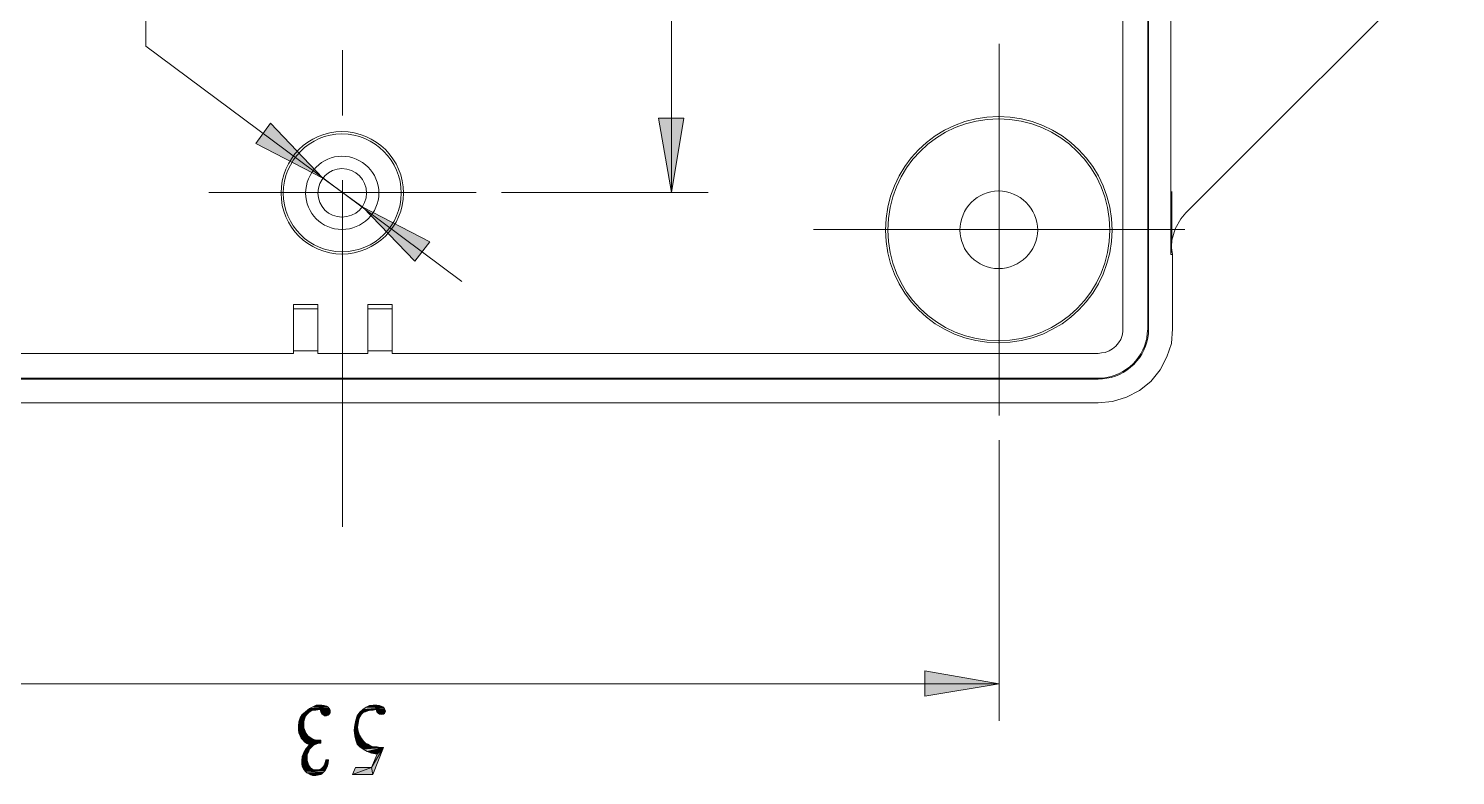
# Model space of a CAD drawing. Header units: inches. Extents: x 11 to 682, y 148 to 1119.
# Drawn here: x 215.8 to 368.9, y 481.6 to 561.8 of the extents above; entities that cross this region are included whole.
import ezdxf

# ---------------------------------------------------------------- set-up
doc = ezdxf.new("R2010")
doc.units = ezdxf.units.IN
doc.header["$MEASUREMENT"] = 0
doc.layers.add('图层 1', color=7, linetype='Continuous')

msp = doc.modelspace()

# ---------------------------------------------------------------- hatches: boundary and pattern name
at = {"layer": '图层 1', "true_color": 0xffffff}
for points in [[(247.44, 545.76), (241.8, 551.64), (240.24, 549.48)], [(284.82, 544.2), (286.14, 552.18), (283.44, 552.18)], [(251.7, 542.64), (257.28, 536.82), (258.9, 538.92)], [(319.98, 491.46), (312, 492.84), (312, 490.14)], [(245.94, 488.4), (245.22, 488.16), (245.58, 488.46)], [(245.94, 488.4), (245.76, 488.22), (245.22, 488.16)], [(246.24, 488.58), (245.58, 488.46), (246, 488.82)], [(245.58, 488.46), (246.24, 488.58), (245.94, 488.4)], [(247.98, 488.94), (246, 488.82), (246.36, 489)], [(246, 488.82), (247.98, 488.94), (248.1, 488.82)], [(246, 488.82), (248.1, 488.82), (247.14, 488.7)], [(246, 488.82), (247.14, 488.7), (246.66, 488.64)], [(246, 488.82), (246.66, 488.64), (246.24, 488.58)], [(247.32, 489.18), (247.56, 489.12), (246.36, 489)], [(247.08, 489.18), (247.32, 489.18), (246.36, 489)], [(247.08, 489.18), (246.36, 489), (246.72, 489.18)], [(247.56, 489.12), (247.8, 489.06), (246.36, 489)], [(246.36, 489), (247.8, 489.06), (247.98, 488.94)], [(247.14, 488.7), (248.1, 488.82), (248.16, 488.7)], [(248.16, 488.7), (247.2, 488.46), (247.14, 488.7)], [(248.16, 488.7), (248.22, 488.58), (247.2, 488.46)], [(248.22, 488.58), (248.22, 488.52), (247.2, 488.46)], [(247.26, 488.34), (247.2, 488.46), (248.22, 488.52)], [(247.26, 488.34), (248.22, 488.52), (248.22, 488.34)], [(251.7, 488.34), (251.1, 488.04), (251.4, 488.4)], [(252.6, 488.64), (251.4, 488.4), (251.7, 488.7)], [(252.6, 488.64), (252.36, 488.58), (251.4, 488.4)], [(252.36, 488.58), (252.18, 488.52), (251.4, 488.4)], [(252.18, 488.52), (252, 488.46), (251.4, 488.4)], [(252, 488.46), (251.82, 488.4), (251.4, 488.4)], [(251.4, 488.4), (251.82, 488.4), (251.7, 488.34)], [(253.98, 488.88), (251.7, 488.7), (252.06, 488.94)], [(253.98, 488.88), (254.04, 488.76), (251.7, 488.7)], [(253.14, 488.7), (251.7, 488.7), (254.04, 488.76)], [(251.7, 488.7), (253.14, 488.7), (252.6, 488.64)], [(253.5, 489.12), (253.68, 489.06), (252.06, 488.94)], [(253.5, 489.12), (252.06, 488.94), (252.42, 489.12)], [(253.68, 489.06), (253.86, 489), (252.06, 488.94)], [(252.06, 488.94), (253.86, 489), (253.98, 488.88)], [(252.42, 489.12), (253.2, 489.18), (253.5, 489.12)], [(253.2, 489.18), (252.42, 489.12), (252.84, 489.18)], [(252.6, 488.64), (253.14, 488.7), (252.84, 488.64)], [(253.14, 488.7), (254.04, 488.76), (254.1, 488.64)], [(254.1, 488.64), (253.2, 488.46), (253.14, 488.7)], [(254.1, 488.64), (254.16, 488.52), (253.2, 488.46)], [(253.2, 488.46), (254.16, 488.52), (254.1, 488.4)], [(254.1, 488.4), (253.26, 488.4), (253.2, 488.46)], [(254.1, 488.4), (253.38, 488.28), (253.26, 488.4)], [(253.38, 488.28), (254.1, 488.4), (254.04, 488.28)], [(245.4, 487.38), (245.4, 487.02), (244.8, 486.96)], [(245.4, 487.38), (244.8, 486.96), (244.86, 487.38)], [(244.8, 486.96), (245.4, 487.02), (245.4, 486.72)], [(245.4, 486.72), (244.8, 486.54), (244.8, 486.96)], [(245.46, 487.68), (244.86, 487.38), (244.98, 487.8)], [(244.86, 487.38), (245.46, 487.68), (245.4, 487.38)], [(245.58, 487.98), (244.98, 487.8), (245.22, 488.16)], [(244.98, 487.8), (245.58, 487.98), (245.46, 487.68)], [(245.22, 488.16), (245.76, 488.22), (245.58, 487.98)], [(248.22, 488.34), (247.32, 488.22), (247.26, 488.34)], [(247.32, 488.22), (248.22, 488.34), (248.1, 488.22)], [(248.1, 488.22), (247.44, 488.16), (247.32, 488.22)], [(247.44, 488.16), (248.1, 488.22), (247.98, 488.1)], [(247.98, 488.1), (247.62, 488.04), (247.44, 488.16)], [(247.62, 488.04), (247.98, 488.1), (247.8, 488.04)], [(251.16, 486.78), (250.8, 486.48), (250.86, 487.02)], [(251.22, 487.2), (250.86, 487.02), (250.98, 487.56)], [(250.86, 487.02), (251.22, 487.2), (251.16, 486.78)], [(251.4, 487.92), (250.98, 487.56), (251.1, 488.04)], [(251.4, 487.92), (251.28, 487.62), (250.98, 487.56)], [(250.98, 487.56), (251.28, 487.62), (251.22, 487.2)], [(251.7, 488.34), (251.58, 488.22), (251.1, 488.04)], [(251.1, 488.04), (251.58, 488.22), (251.4, 487.92)], [(254.04, 488.28), (253.5, 488.22), (253.38, 488.28)], [(253.5, 488.22), (254.04, 488.28), (253.92, 488.22)], [(253.92, 488.22), (253.68, 488.16), (253.5, 488.22)], [(244.8, 486.54), (245.4, 486.72), (245.52, 486.36)], [(245.52, 486.36), (244.86, 486.18), (244.8, 486.54)], [(244.86, 486.18), (245.52, 486.36), (245.64, 486.12)], [(245.64, 486.12), (244.98, 485.88), (244.86, 486.18)], [(244.98, 485.88), (245.64, 486.12), (245.82, 485.88)], [(245.82, 485.88), (245.1, 485.64), (244.98, 485.88)], [(245.82, 485.88), (246.06, 485.7), (245.1, 485.64)], [(245.1, 485.64), (246.06, 485.7), (246.36, 485.52)], [(246.36, 485.52), (245.28, 485.46), (245.1, 485.64)], [(245.28, 485.46), (246.36, 485.52), (246.72, 485.4)], [(246.72, 485.4), (245.46, 485.22), (245.28, 485.46)], [(246.96, 485.1), (245.46, 485.22), (247.2, 485.4)], [(246.72, 485.4), (247.2, 485.4), (245.46, 485.22)], [(246.96, 485.1), (247.2, 485.4), (247.2, 485.1)], [(250.8, 486.48), (251.16, 486.78), (251.22, 486.36)], [(251.22, 486.36), (250.86, 485.88), (250.8, 486.48)], [(251.22, 486.36), (251.34, 485.94), (250.86, 485.88)], [(250.86, 485.88), (251.34, 485.94), (251.58, 485.58)], [(251.58, 485.58), (250.98, 485.4), (250.86, 485.88)], [(250.98, 485.4), (251.58, 485.58), (251.82, 485.28)], [(251.82, 485.28), (251.1, 484.98), (250.98, 485.4)], [(245.76, 483.84), (245.22, 483.66), (245.4, 484.08)], [(245.22, 483.66), (245.76, 483.84), (245.76, 483.54)], [(246, 484.44), (245.4, 484.08), (245.64, 484.5)], [(246, 484.44), (245.88, 484.14), (245.4, 484.08)], [(245.4, 484.08), (245.88, 484.14), (245.76, 483.84)], [(246.96, 485.1), (245.7, 485.04), (245.46, 485.22)], [(246.42, 484.86), (245.64, 484.5), (246, 484.92)], [(246.42, 484.86), (246.24, 484.68), (245.64, 484.5)], [(245.64, 484.5), (246.24, 484.68), (246, 484.44)], [(245.7, 485.04), (246.96, 485.1), (246.72, 484.98)], [(246.72, 484.98), (246, 484.92), (245.7, 485.04)], [(246, 484.92), (246.72, 484.98), (246.42, 484.86)], [(251.82, 485.28), (252, 485.1), (251.1, 484.98)], [(251.1, 484.98), (252, 485.1), (252.24, 484.98)], [(252.24, 484.98), (251.4, 484.68), (251.1, 484.98)], [(252.24, 484.98), (252.42, 484.86), (251.4, 484.68)], [(252.42, 484.86), (252.72, 484.74), (251.4, 484.68)], [(251.4, 484.68), (252.72, 484.74), (252.96, 484.68)], [(252.96, 484.68), (251.76, 484.44), (251.4, 484.68)], [(253.26, 484.68), (253.56, 484.62), (251.76, 484.44)], [(252.96, 484.68), (253.26, 484.68), (251.76, 484.44)], [(252.18, 484.2), (251.76, 484.44), (253.92, 484.62)], [(253.56, 484.62), (253.92, 484.62), (251.76, 484.44)], [(252.66, 484.02), (252.18, 484.2), (253.92, 484.62)], [(253.26, 483.9), (252.66, 484.02), (253.92, 484.62)], [(252.66, 482.46), (253.26, 483.9), (253.92, 484.62)], [(252.66, 482.46), (253.92, 484.62), (252.78, 481.74)], [(245.76, 483.54), (245.16, 483.24), (245.22, 483.66)], [(245.16, 483.24), (245.76, 483.54), (245.76, 483.24)], [(245.76, 483.24), (245.82, 483), (245.16, 482.88)], [(245.76, 483.24), (245.16, 482.88), (245.16, 483.24)], [(245.16, 482.88), (245.82, 483), (245.88, 482.76)], [(245.88, 482.76), (245.22, 482.58), (245.16, 482.88)], [(245.22, 482.58), (245.88, 482.76), (246, 482.58)], [(246, 482.58), (245.34, 482.34), (245.22, 482.58)], [(246, 482.58), (246.12, 482.4), (245.34, 482.34)], [(245.34, 482.34), (246.12, 482.4), (246.3, 482.28)], [(246.3, 482.28), (245.52, 482.1), (245.34, 482.34)], [(246.3, 482.28), (246.48, 482.22), (245.52, 482.1)], [(246.96, 482.22), (247.14, 482.28), (247.8, 482.4)], [(246.96, 482.22), (247.8, 482.4), (247.68, 482.16)], [(247.14, 482.28), (247.26, 482.34), (247.8, 482.4)], [(247.8, 482.4), (247.26, 482.34), (247.38, 482.46)], [(247.38, 482.46), (247.5, 482.58), (247.92, 482.64)], [(247.38, 482.46), (247.92, 482.64), (247.8, 482.4)], [(247.92, 482.64), (247.5, 482.58), (247.62, 482.76)], [(247.98, 482.94), (247.62, 482.76), (247.68, 483)], [(247.62, 482.76), (247.98, 482.94), (247.92, 482.64)], [(247.68, 483), (248.04, 483.3), (247.98, 482.94)], [(248.04, 483.3), (247.68, 483), (247.74, 483.3)], [(252.66, 482.46), (250.62, 481.74), (250.92, 482.46)], [(252.78, 481.74), (250.62, 481.74), (252.66, 482.46)], [(246.96, 482.22), (247.68, 482.16), (245.52, 482.1)], [(246.72, 482.22), (246.96, 482.22), (245.52, 482.1)], [(246.48, 482.22), (246.72, 482.22), (245.52, 482.1)], [(245.52, 482.1), (247.68, 482.16), (247.5, 481.98)], [(247.5, 481.98), (245.7, 481.92), (245.52, 482.1)], [(245.94, 481.8), (245.7, 481.92), (247.5, 481.98)], [(245.94, 481.8), (247.5, 481.98), (247.32, 481.8)], [(247.32, 481.8), (246.12, 481.68), (245.94, 481.8)], [(247.32, 481.8), (247.2, 481.74), (246.12, 481.68)], [(246.12, 481.68), (247.2, 481.74), (247.02, 481.68)], [(247.02, 481.68), (246.3, 481.62), (246.12, 481.68)], [(246.3, 481.62), (247.02, 481.68), (246.66, 481.62)]]:
    msp.add_hatch(color=7, dxfattribs=at).paths.add_polyline_path(points)
h = msp.add_hatch(color=7, dxfattribs=at)
h.dxf.hatch_style = 2
edge = h.paths.add_edge_path()
edge.add_spline(control_points=[(253.26, 488.4), (253.26, 488.4), (254.1, 488.4), (254.1, 488.4), (254.1, 488.4), (253.26, 488.4), (253.26, 488.4)], knot_values=[0, 0, 0, 0, 1, 1, 1, 2, 2, 2, 2], degree=3, periodic=0)
edge.add_line((253.26, 488.4), (253.26, 488.4))

# ---------------------------------------------------------------- linework, layer by layer
at = {"layer": '图层 1', "color": 7, "lineweight": 18, "true_color": 0xffffff}
for points in [[(335.94, 529.56), (335.94, 638.52)], [(336, 529.56), (336, 638.52)], [(338.4, 537.54), (338.4, 630.54)], [(338.4, 623.82), (338.4, 544.32)], [(228.42, 559.92), (228.42, 612.66), (228.42, 566.34)], [(284.82, 544.2), (284.82, 584.04)], [(333.24, 529.56), (333.24, 578.76)], [(340.02, 542.04), (368.94, 570.96)], [(228.42, 559.92), (249.54, 544.2)], [(249.54, 552.48), (249.54, 559.5)], [(319.98, 540.24), (319.98, 560.16)], [(247.44, 545.76), (249.54, 544.2)], [(249.54, 508.32), (249.54, 545.52)], [(235.2, 544.2), (238.92, 544.2)], [(238.92, 544.2), (249.54, 544.2)], [(249.54, 544.2), (251.7, 542.64)], [(249.54, 544.2), (262.32, 534.66)], [(249.54, 544.2), (260.16, 544.2), (263.88, 544.2)], [(266.58, 544.2), (288.78, 544.2)], [(338.4, 541.62), (338.4, 542.28), (338.4, 542.88), (338.4, 543.54)], [(338.52, 544.32), (338.52, 544.08), (338.52, 543.9), (338.52, 543.72), (338.52, 543.54), (338.52, 543.18), (338.52, 542.76), (338.52, 542.4), (338.52, 542.04), (338.52, 541.74), (338.52, 541.38), (338.52, 541.08), (338.52, 540.72), (338.52, 540.42), (338.52, 540.12), (338.52, 539.76), (338.52, 539.46), (338.52, 539.16)], [(338.46, 538.38), (338.52, 539.1), (338.88, 540.3), (339.48, 541.38), (340.02, 542.04)], [(338.4, 541.62), (338.46, 540.96)], [(338.46, 538.26), (338.46, 538.38), (338.46, 538.98), (338.46, 539.64), (338.46, 540.3), (338.46, 540.96)], [(300.06, 540.24), (319.98, 540.24)], [(319.98, 540.24), (319.98, 520.26)], [(319.98, 540.24), (339.9, 540.24)], [(338.46, 538.86), (338.52, 539.16)], [(338.4, 537.54), (338.46, 538.26)], [(338.4, 537.54), (338.58, 537.54)], [(338.46, 538.86), (338.46, 538.62), (338.46, 538.38)], [(338.46, 538.38), (338.46, 538.26), (338.58, 537.54)], [(338.58, 529.56), (338.58, 537.54)], [(244.26, 532.2), (246.9, 532.2)], [(244.26, 526.92), (244.26, 532.2)], [(244.26, 531.72), (246.9, 531.72)], [(246.9, 526.92), (246.9, 532.2)], [(252.24, 532.2), (254.88, 532.2)], [(252.24, 526.92), (252.24, 532.2)], [(252.24, 531.72), (254.88, 531.72)], [(254.88, 526.92), (254.88, 532.2)], [(330.6, 521.64), (332.16, 521.76), (333.66, 522.24), (335.04, 522.96), (336.24, 523.92), (337.26, 525.18), (337.98, 526.56), (338.46, 528), (338.58, 529.56)], [(168.48, 526.92), (244.26, 526.92)], [(244.26, 527.22), (246.9, 527.22)], [(246.9, 526.92), (252.24, 526.92)], [(252.24, 527.22), (254.88, 527.22)], [(254.88, 526.92), (330.6, 526.92)], [(168.48, 524.28), (330.6, 524.28)], [(168.48, 524.16), (330.6, 524.16)], [(168.48, 521.64), (330.6, 521.64)], [(319.98, 517.62), (319.98, 487.5)], [(179.1, 491.46), (249.54, 491.46), (319.98, 491.46)]]:
    msp.add_lwpolyline(points, dxfattribs=at)
at = {"layer": '图层 1', "lineweight": 0}
for points in [[(247.44, 545.76), (241.8, 551.64), (240.24, 549.48), (247.44, 545.76)], [(284.82, 544.2), (286.14, 552.18), (283.44, 552.18), (284.82, 544.2)], [(251.7, 542.64), (257.28, 536.82), (258.9, 538.92), (251.7, 542.64)], [(319.98, 491.46), (312, 492.84), (312, 490.14), (319.98, 491.46)], [(245.94, 488.4), (245.22, 488.16), (245.58, 488.46), (245.94, 488.4)], [(245.94, 488.4), (245.76, 488.22), (245.22, 488.16), (245.94, 488.4)], [(246.24, 488.58), (245.58, 488.46), (246, 488.82), (246.24, 488.58)], [(245.58, 488.46), (246.24, 488.58), (245.94, 488.4), (245.58, 488.46)], [(247.98, 488.94), (246, 488.82), (246.36, 489), (247.98, 488.94)], [(246, 488.82), (247.98, 488.94), (248.1, 488.82), (246, 488.82)], [(246, 488.82), (248.1, 488.82), (247.14, 488.7), (246, 488.82)], [(246, 488.82), (247.14, 488.7), (246.66, 488.64), (246, 488.82)], [(246, 488.82), (246.66, 488.64), (246.24, 488.58), (246, 488.82)], [(247.32, 489.18), (247.56, 489.12), (246.36, 489), (247.32, 489.18)], [(247.08, 489.18), (247.32, 489.18), (246.36, 489), (247.08, 489.18)], [(247.08, 489.18), (246.36, 489), (246.72, 489.18), (247.08, 489.18)], [(247.56, 489.12), (247.8, 489.06), (246.36, 489), (247.56, 489.12)], [(246.36, 489), (247.8, 489.06), (247.98, 488.94), (246.36, 489)], [(247.14, 488.7), (248.1, 488.82), (248.16, 488.7), (247.14, 488.7)], [(248.16, 488.7), (247.2, 488.46), (247.14, 488.7), (248.16, 488.7)], [(248.16, 488.7), (248.22, 488.58), (247.2, 488.46), (248.16, 488.7)], [(248.22, 488.58), (248.22, 488.52), (247.2, 488.46), (248.22, 488.58)], [(247.26, 488.34), (247.2, 488.46), (248.22, 488.52), (247.26, 488.34)], [(247.26, 488.34), (248.22, 488.52), (248.22, 488.34), (247.26, 488.34)], [(251.7, 488.34), (251.1, 488.04), (251.4, 488.4), (251.7, 488.34)], [(252.6, 488.64), (251.4, 488.4), (251.7, 488.7), (252.6, 488.64)], [(252.6, 488.64), (252.36, 488.58), (251.4, 488.4), (252.6, 488.64)], [(252.36, 488.58), (252.18, 488.52), (251.4, 488.4), (252.36, 488.58)], [(252.18, 488.52), (252, 488.46), (251.4, 488.4), (252.18, 488.52)], [(252, 488.46), (251.82, 488.4), (251.4, 488.4), (252, 488.46)], [(251.4, 488.4), (251.82, 488.4), (251.7, 488.34), (251.4, 488.4)], [(253.98, 488.88), (251.7, 488.7), (252.06, 488.94), (253.98, 488.88)], [(253.98, 488.88), (254.04, 488.76), (251.7, 488.7), (253.98, 488.88)], [(253.14, 488.7), (251.7, 488.7), (254.04, 488.76), (253.14, 488.7)], [(251.7, 488.7), (253.14, 488.7), (252.6, 488.64), (251.7, 488.7)], [(253.5, 489.12), (253.68, 489.06), (252.06, 488.94), (253.5, 489.12)], [(253.5, 489.12), (252.06, 488.94), (252.42, 489.12), (253.5, 489.12)], [(253.68, 489.06), (253.86, 489), (252.06, 488.94), (253.68, 489.06)], [(252.06, 488.94), (253.86, 489), (253.98, 488.88), (252.06, 488.94)], [(252.42, 489.12), (253.2, 489.18), (253.5, 489.12), (252.42, 489.12)], [(253.2, 489.18), (252.42, 489.12), (252.84, 489.18), (253.2, 489.18)], [(252.6, 488.64), (253.14, 488.7), (252.84, 488.64), (252.6, 488.64)], [(253.14, 488.7), (254.04, 488.76), (254.1, 488.64), (253.14, 488.7)], [(254.1, 488.64), (253.2, 488.46), (253.14, 488.7), (254.1, 488.64)], [(254.1, 488.64), (254.16, 488.52), (253.2, 488.46), (254.1, 488.64)], [(253.2, 488.46), (254.16, 488.52), (254.1, 488.4), (253.2, 488.46)], [(254.1, 488.4), (253.26, 488.4), (253.2, 488.46), (254.1, 488.4)], [(254.1, 488.4), (253.38, 488.28), (253.26, 488.4), (254.1, 488.4)], [(253.38, 488.28), (254.1, 488.4), (254.04, 488.28), (253.38, 488.28)], [(245.4, 487.38), (245.4, 487.02), (244.8, 486.96), (245.4, 487.38)], [(245.4, 487.38), (244.8, 486.96), (244.86, 487.38), (245.4, 487.38)], [(244.8, 486.96), (245.4, 487.02), (245.4, 486.72), (244.8, 486.96)], [(245.4, 486.72), (244.8, 486.54), (244.8, 486.96), (245.4, 486.72)], [(245.46, 487.68), (244.86, 487.38), (244.98, 487.8), (245.46, 487.68)], [(244.86, 487.38), (245.46, 487.68), (245.4, 487.38), (244.86, 487.38)], [(245.58, 487.98), (244.98, 487.8), (245.22, 488.16), (245.58, 487.98)], [(244.98, 487.8), (245.58, 487.98), (245.46, 487.68), (244.98, 487.8)], [(245.22, 488.16), (245.76, 488.22), (245.58, 487.98), (245.22, 488.16)], [(248.22, 488.34), (247.32, 488.22), (247.26, 488.34), (248.22, 488.34)], [(247.32, 488.22), (248.22, 488.34), (248.1, 488.22), (247.32, 488.22)], [(248.1, 488.22), (247.44, 488.16), (247.32, 488.22), (248.1, 488.22)], [(247.44, 488.16), (248.1, 488.22), (247.98, 488.1), (247.44, 488.16)], [(247.98, 488.1), (247.62, 488.04), (247.44, 488.16), (247.98, 488.1)], [(247.62, 488.04), (247.98, 488.1), (247.8, 488.04), (247.62, 488.04)], [(251.16, 486.78), (250.8, 486.48), (250.86, 487.02), (251.16, 486.78)], [(251.22, 487.2), (250.86, 487.02), (250.98, 487.56), (251.22, 487.2)], [(250.86, 487.02), (251.22, 487.2), (251.16, 486.78), (250.86, 487.02)], [(251.4, 487.92), (250.98, 487.56), (251.1, 488.04), (251.4, 487.92)], [(251.4, 487.92), (251.28, 487.62), (250.98, 487.56), (251.4, 487.92)], [(250.98, 487.56), (251.28, 487.62), (251.22, 487.2), (250.98, 487.56)], [(251.7, 488.34), (251.58, 488.22), (251.1, 488.04), (251.7, 488.34)], [(251.1, 488.04), (251.58, 488.22), (251.4, 487.92), (251.1, 488.04)], [(254.04, 488.28), (253.5, 488.22), (253.38, 488.28), (254.04, 488.28)], [(253.5, 488.22), (254.04, 488.28), (253.92, 488.22), (253.5, 488.22)], [(253.92, 488.22), (253.68, 488.16), (253.5, 488.22), (253.92, 488.22)], [(244.8, 486.54), (245.4, 486.72), (245.52, 486.36), (244.8, 486.54)], [(245.52, 486.36), (244.86, 486.18), (244.8, 486.54), (245.52, 486.36)], [(244.86, 486.18), (245.52, 486.36), (245.64, 486.12), (244.86, 486.18)], [(245.64, 486.12), (244.98, 485.88), (244.86, 486.18), (245.64, 486.12)], [(244.98, 485.88), (245.64, 486.12), (245.82, 485.88), (244.98, 485.88)], [(245.82, 485.88), (245.1, 485.64), (244.98, 485.88), (245.82, 485.88)], [(245.82, 485.88), (246.06, 485.7), (245.1, 485.64), (245.82, 485.88)], [(245.1, 485.64), (246.06, 485.7), (246.36, 485.52), (245.1, 485.64)], [(246.36, 485.52), (245.28, 485.46), (245.1, 485.64), (246.36, 485.52)], [(245.28, 485.46), (246.36, 485.52), (246.72, 485.4), (245.28, 485.46)], [(246.72, 485.4), (245.46, 485.22), (245.28, 485.46), (246.72, 485.4)], [(246.96, 485.1), (245.46, 485.22), (247.2, 485.4), (246.96, 485.1)], [(246.72, 485.4), (247.2, 485.4), (245.46, 485.22), (246.72, 485.4)], [(246.96, 485.1), (247.2, 485.4), (247.2, 485.1), (246.96, 485.1)], [(250.8, 486.48), (251.16, 486.78), (251.22, 486.36), (250.8, 486.48)], [(251.22, 486.36), (250.86, 485.88), (250.8, 486.48), (251.22, 486.36)], [(251.22, 486.36), (251.34, 485.94), (250.86, 485.88), (251.22, 486.36)], [(250.86, 485.88), (251.34, 485.94), (251.58, 485.58), (250.86, 485.88)], [(251.58, 485.58), (250.98, 485.4), (250.86, 485.88), (251.58, 485.58)], [(250.98, 485.4), (251.58, 485.58), (251.82, 485.28), (250.98, 485.4)], [(251.82, 485.28), (251.1, 484.98), (250.98, 485.4), (251.82, 485.28)], [(245.76, 483.84), (245.22, 483.66), (245.4, 484.08), (245.76, 483.84)], [(245.22, 483.66), (245.76, 483.84), (245.76, 483.54), (245.22, 483.66)], [(246, 484.44), (245.4, 484.08), (245.64, 484.5), (246, 484.44)], [(246, 484.44), (245.88, 484.14), (245.4, 484.08), (246, 484.44)], [(245.4, 484.08), (245.88, 484.14), (245.76, 483.84), (245.4, 484.08)], [(246.96, 485.1), (245.7, 485.04), (245.46, 485.22), (246.96, 485.1)], [(246.42, 484.86), (245.64, 484.5), (246, 484.92), (246.42, 484.86)], [(246.42, 484.86), (246.24, 484.68), (245.64, 484.5), (246.42, 484.86)], [(245.64, 484.5), (246.24, 484.68), (246, 484.44), (245.64, 484.5)], [(245.7, 485.04), (246.96, 485.1), (246.72, 484.98), (245.7, 485.04)], [(246.72, 484.98), (246, 484.92), (245.7, 485.04), (246.72, 484.98)], [(246, 484.92), (246.72, 484.98), (246.42, 484.86), (246, 484.92)], [(251.82, 485.28), (252, 485.1), (251.1, 484.98), (251.82, 485.28)], [(251.1, 484.98), (252, 485.1), (252.24, 484.98), (251.1, 484.98)], [(252.24, 484.98), (251.4, 484.68), (251.1, 484.98), (252.24, 484.98)], [(252.24, 484.98), (252.42, 484.86), (251.4, 484.68), (252.24, 484.98)], [(252.42, 484.86), (252.72, 484.74), (251.4, 484.68), (252.42, 484.86)], [(251.4, 484.68), (252.72, 484.74), (252.96, 484.68), (251.4, 484.68)], [(252.96, 484.68), (251.76, 484.44), (251.4, 484.68), (252.96, 484.68)], [(253.26, 484.68), (253.56, 484.62), (251.76, 484.44), (253.26, 484.68)], [(252.96, 484.68), (253.26, 484.68), (251.76, 484.44), (252.96, 484.68)], [(252.18, 484.2), (251.76, 484.44), (253.92, 484.62), (252.18, 484.2)], [(253.56, 484.62), (253.92, 484.62), (251.76, 484.44), (253.56, 484.62)], [(252.66, 484.02), (252.18, 484.2), (253.92, 484.62), (252.66, 484.02)], [(253.26, 483.9), (252.66, 484.02), (253.92, 484.62), (253.26, 483.9)], [(252.66, 482.46), (253.26, 483.9), (253.92, 484.62), (252.66, 482.46)], [(252.66, 482.46), (253.92, 484.62), (252.78, 481.74), (252.66, 482.46)], [(245.76, 483.54), (245.16, 483.24), (245.22, 483.66), (245.76, 483.54)], [(245.16, 483.24), (245.76, 483.54), (245.76, 483.24), (245.16, 483.24)], [(245.76, 483.24), (245.82, 483), (245.16, 482.88), (245.76, 483.24)], [(245.76, 483.24), (245.16, 482.88), (245.16, 483.24), (245.76, 483.24)], [(245.16, 482.88), (245.82, 483), (245.88, 482.76), (245.16, 482.88)], [(245.88, 482.76), (245.22, 482.58), (245.16, 482.88), (245.88, 482.76)], [(245.22, 482.58), (245.88, 482.76), (246, 482.58), (245.22, 482.58)], [(246, 482.58), (245.34, 482.34), (245.22, 482.58), (246, 482.58)], [(246, 482.58), (246.12, 482.4), (245.34, 482.34), (246, 482.58)], [(245.34, 482.34), (246.12, 482.4), (246.3, 482.28), (245.34, 482.34)], [(246.3, 482.28), (245.52, 482.1), (245.34, 482.34), (246.3, 482.28)], [(246.3, 482.28), (246.48, 482.22), (245.52, 482.1), (246.3, 482.28)], [(246.96, 482.22), (247.14, 482.28), (247.8, 482.4), (246.96, 482.22)], [(246.96, 482.22), (247.8, 482.4), (247.68, 482.16), (246.96, 482.22)], [(247.14, 482.28), (247.26, 482.34), (247.8, 482.4), (247.14, 482.28)], [(247.8, 482.4), (247.26, 482.34), (247.38, 482.46), (247.8, 482.4)], [(247.38, 482.46), (247.5, 482.58), (247.92, 482.64), (247.38, 482.46)], [(247.38, 482.46), (247.92, 482.64), (247.8, 482.4), (247.38, 482.46)], [(247.92, 482.64), (247.5, 482.58), (247.62, 482.76), (247.92, 482.64)], [(247.98, 482.94), (247.62, 482.76), (247.68, 483), (247.98, 482.94)], [(247.62, 482.76), (247.98, 482.94), (247.92, 482.64), (247.62, 482.76)], [(247.68, 483), (248.04, 483.3), (247.98, 482.94), (247.68, 483)], [(248.04, 483.3), (247.68, 483), (247.74, 483.3), (248.04, 483.3)], [(252.66, 482.46), (250.62, 481.74), (250.92, 482.46), (252.66, 482.46)], [(252.78, 481.74), (250.62, 481.74), (252.66, 482.46), (252.78, 481.74)], [(246.96, 482.22), (247.68, 482.16), (245.52, 482.1), (246.96, 482.22)], [(246.72, 482.22), (246.96, 482.22), (245.52, 482.1), (246.72, 482.22)], [(246.48, 482.22), (246.72, 482.22), (245.52, 482.1), (246.48, 482.22)], [(245.52, 482.1), (247.68, 482.16), (247.5, 481.98), (245.52, 482.1)], [(247.5, 481.98), (245.7, 481.92), (245.52, 482.1), (247.5, 481.98)], [(245.94, 481.8), (245.7, 481.92), (247.5, 481.98), (245.94, 481.8)], [(245.94, 481.8), (247.5, 481.98), (247.32, 481.8), (245.94, 481.8)], [(247.32, 481.8), (246.12, 481.68), (245.94, 481.8), (247.32, 481.8)], [(247.32, 481.8), (247.2, 481.74), (246.12, 481.68), (247.32, 481.8)], [(246.12, 481.68), (247.2, 481.74), (247.02, 481.68), (246.12, 481.68)], [(247.02, 481.68), (246.3, 481.62), (246.12, 481.68), (247.02, 481.68)], [(246.3, 481.62), (247.02, 481.68), (246.66, 481.62), (246.3, 481.62)]]:
    msp.add_lwpolyline(points, dxfattribs=at)
at = {"layer": '图层 1', "color": 7, "lineweight": 18, "true_color": 0xffffff}
for points, knots in [([(319.92, 528.06), (326.64, 528.06), (332.1, 533.46), (332.1, 540.18), (332.1, 546.9), (326.64, 552.36), (319.92, 552.36), (313.2, 552.36), (307.8, 546.9), (307.8, 540.18), (307.8, 533.46), (313.2, 528.06), (319.92, 528.06)], [0, 0, 0, 0, 1, 1, 1, 2, 2, 2, 3, 3, 3, 4, 4, 4, 4]), ([(319.92, 528.3), (326.52, 528.3), (331.86, 533.58), (331.86, 540.18), (331.86, 546.78), (326.52, 552.12), (319.92, 552.12), (313.32, 552.12), (308.04, 546.78), (308.04, 540.18), (308.04, 533.58), (313.32, 528.3), (319.92, 528.3)], [0, 0, 0, 0, 1, 1, 1, 2, 2, 2, 3, 3, 3, 4, 4, 4, 4]), ([(249.48, 537.6), (253.08, 537.6), (256.08, 540.54), (256.08, 544.14), (256.08, 547.8), (253.08, 550.74), (249.48, 550.74), (245.88, 550.74), (242.94, 547.8), (242.94, 544.14), (242.94, 540.54), (245.88, 537.6), (249.48, 537.6)], [0, 0, 0, 0, 1, 1, 1, 2, 2, 2, 3, 3, 3, 4, 4, 4, 4]), ([(249.48, 537.84), (252.96, 537.84), (255.84, 540.66), (255.84, 544.14), (255.84, 547.62), (252.96, 550.5), (249.48, 550.5), (246, 550.5), (243.18, 547.62), (243.18, 544.14), (243.18, 540.66), (246, 537.84), (249.48, 537.84)], [0, 0, 0, 0, 1, 1, 1, 2, 2, 2, 3, 3, 3, 4, 4, 4, 4]), ([(249.48, 540.24), (251.64, 540.24), (253.44, 541.98), (253.44, 544.14), (253.44, 546.3), (251.64, 548.1), (249.48, 548.1), (247.32, 548.1), (245.58, 546.3), (245.58, 544.14), (245.58, 541.98), (247.32, 540.24), (249.48, 540.24)], [0, 0, 0, 0, 1, 1, 1, 2, 2, 2, 3, 3, 3, 4, 4, 4, 4]), ([(249.48, 541.56), (250.92, 541.56), (252.12, 542.7), (252.12, 544.14), (252.12, 545.58), (250.92, 546.78), (249.48, 546.78), (248.04, 546.78), (246.9, 545.58), (246.9, 544.14), (246.9, 542.7), (248.04, 541.56), (249.48, 541.56)], [0, 0, 0, 0, 1, 1, 1, 2, 2, 2, 3, 3, 3, 4, 4, 4, 4]), ([(319.92, 536.04), (322.2, 536.04), (324.12, 537.9), (324.12, 540.18), (324.12, 542.46), (322.2, 544.38), (319.92, 544.38), (317.64, 544.38), (315.78, 542.46), (315.78, 540.18), (315.78, 537.9), (317.64, 536.04), (319.92, 536.04)], [0, 0, 0, 0, 1, 1, 1, 2, 2, 2, 3, 3, 3, 4, 4, 4, 4]), ([(338.4, 544.32), (338.4, 544.32), (338.4, 544.26), (338.4, 544.26), (338.4, 544.04), (338.4, 543.82), (338.4, 543.6), (338.4, 543.6), (338.4, 543.54), (338.4, 543.54)], [0, 0, 0, 0, 1, 1, 1, 2, 2, 2, 3, 3, 3, 3]), ([(330.6, 524.16), (330.6, 524.16), (331.08, 524.22), (331.08, 524.22), (333.62, 524.35), (335.8, 526.56), (336, 529.08), (336, 529.08), (336, 529.56), (336, 529.56)], [0, 0, 0, 0, 1, 1, 1, 2, 2, 2, 3, 3, 3, 3]), ([(330.6, 524.28), (330.6, 524.28), (331.08, 524.28), (331.08, 524.28), (333.58, 524.47), (335.7, 526.58), (335.88, 529.08), (335.88, 529.08), (335.94, 529.56), (335.94, 529.56)], [0, 0, 0, 0, 1, 1, 1, 2, 2, 2, 3, 3, 3, 3]), ([(330.6, 526.92), (330.6, 526.92), (330.96, 526.98), (330.96, 526.98), (332.06, 527.01), (333.2, 528.14), (333.24, 529.26), (333.24, 529.26), (333.24, 529.56), (333.24, 529.56)], [0, 0, 0, 0, 1, 1, 1, 2, 2, 2, 3, 3, 3, 3])]:
    msp.add_open_spline(points, degree=3, knots=knots, dxfattribs=at)
at = {"layer": '图层 1', "lineweight": 0}
msp.add_open_spline([(253.26, 488.4), (253.26, 488.4), (254.1, 488.4), (254.1, 488.4), (254.1, 488.4), (253.26, 488.4), (253.26, 488.4)], degree=3, knots=[0, 0, 0, 0, 1, 1, 1, 2, 2, 2, 2], dxfattribs=at)

doc.saveas('drawing.dxf')
